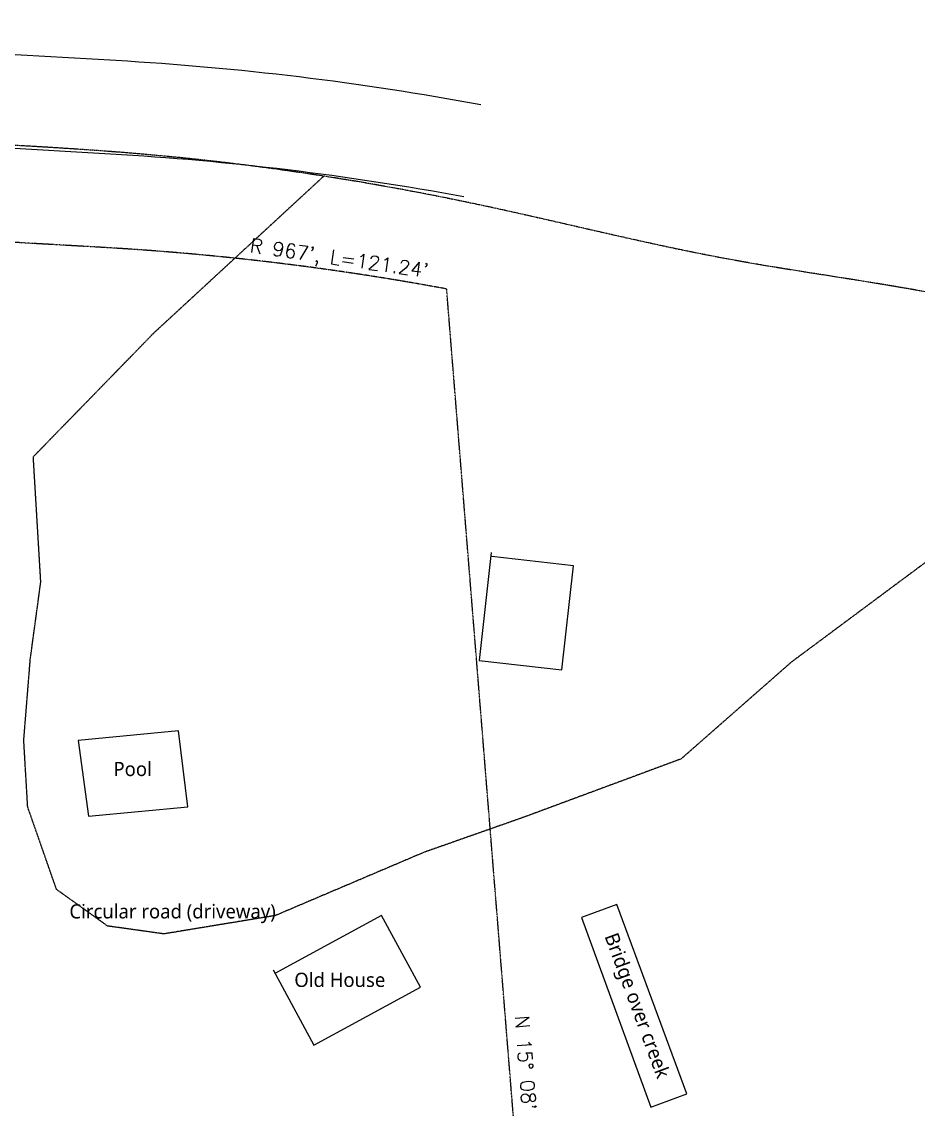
# Model space of a CAD drawing. Extents: x -13328 to 38686, y -10157 to 7853.
# Drawn here: x -6990 to -3201, y 2345 to 6943 of the extents above; entities that cross this region are included whole.
import ezdxf

# ---------------------------------------------------------------- set-up
doc = ezdxf.new("R2010")
doc.units = 0
doc.header["$LTSCALE"] = 1.5
doc.header["$MEASUREMENT"] = 0
for name, pattern in [('CENTER2', [1.125, 0.75, -0.125, 0.125, -0.125]), ('CONTINOUS', [0]), ('PHANTOM2', [1.25, 0.625, -0.125, 0.125, -0.125, 0.125, -0.125])]:
    doc.linetypes.add(name, pattern=pattern)
doc.layers.get('DEFPOINTS').update_dxf_attribs({"color": 11})
for name, color, linetype in [('00SURVEY$0$PLTEXT', 2, 'Continuous'), ('C-PROP-LINE', 7, 'PHANTOM2'), ('Outline', 6, 'CONTINOUS'), ('TEXT9', 9, 'Continuous')]:
    doc.layers.add(name, color=color, linetype=linetype)
doc.styles.add('00SURVEY$0$PROPLINE', font='simplex.shx')
doc.styles.add('LUCIDA', font='l_10646.ttf')

# ---------------------------------------------------------------- blocks, each defined once
blk = doc.blocks.new('PROPERTY BOUNDARY W RD CURVES')
at = {"layer": 'C-PROP-LINE'}
for p, q in [((3511.5, 5830.2), (642.9, 5822.4)), ((5775, 0), (4963.2, 5742.1))]:
    blk.add_line(p, q, dxfattribs=at)
blk.add_arc((3536, -5773.8), 11604, 82.93534, 90.12094, dxfattribs=at)
at = {"layer": 'DEFPOINTS'}
for radius in [12396, 12000]:
    blk.add_arc((3536, -5773.8), radius, 82.93534, 90.12094, dxfattribs=at)
at = {"layer": '00SURVEY$0$PLTEXT', "transparency": 33554687, "char_height": 60, "width": 1863.407, "attachment_point": 2, "style": '00SURVEY$0$PROPLINE'}
for s, insert, rotation in [("R 967', L=121.24'", (4504.8, 5875.8), 355.2876), ('N 15%%D 08\' 30" W   483.37\'', (5572.7, 2143.4), 278.0067)]:
    blk.add_mtext(s, dxfattribs=dict(at, insert=insert, rotation=rotation))

msp = doc.modelspace()

# ---------------------------------------------------------------- linework, layer by layer
at = {"layer": 'DEFPOINTS'}
for p, q in [((-6592.5875, 6778.7803), (-9456.4843, 6942.9792)), ((-6615.2546, 6383.4296), (-9479.1513, 6547.6285))]:
    msp.add_line(p, q, dxfattribs=at)
at = {"layer": 'Outline', "linetype": 'CENTER2', "ltscale": 2}
msp.add_lwpolyline([(-2311.8952, 5579.5113), (-3131.6732, 4685.6443), (-3738.0967, 4234.5726), (-4203.4913, 3825.7888), (-4863.9354, 3580.8437), (-5289.4124, 3431.1011), (-5918.5101, 3163.4606), (-6389.09, 3085.9912), (-6627.148, 3119.1924), (-6843.0611, 3274.1313), (-6964.8583, 3622.7439), (-6981.467, 3904.9541), (-6953.7857, 4248.0331), (-6909.496, 4574.5116), (-6941.1525, 5103.7133), (-6431.1767, 5627.5994), (-5713.4745, 6290.085)], dxfattribs=at)
at = {"layer": 'Outline'}
for points in [[(-5006.0614, 4699.3031), (-5057.2829, 4242.2574), (-4707.4867, 4203.0554), (-4658.1821, 4642.997), (-5003.8288, 4681.734)], [(-4624.4434, 3154.9334), (-4331.3067, 2353.0111), (-4178.7833, 2409.2883), (-4474.1951, 3209.9182), (-4624.4434, 3154.9334)], [(-5927.8262, 2933.9677), (-5755.3506, 2616.121), (-5305.1656, 2860.4084), (-5469.5026, 3163.2568), (-5919.6875, 2918.9694)]]:
    msp.add_lwpolyline(points, dxfattribs=at)
msp.add_lwpolyline([(-6752.206, 3903.1049), (-6708.0013, 3583.6362), (-6287.7574, 3623.96), (-6327.3064, 3944.4327)], close=True, dxfattribs=at)
at = {"layer": 'Outline', "linetype": 'CENTER2', "ltscale": 5}
msp.add_spline([(2834.0147, 4904.4358), (1672.8457, 4711.002), (1030.6841, 4658.2474), (379.7257, 4702.2096), (-438.3706, 4895.6433), (-1414.8081, 5212.1713), (-2268.0913, 5563.8691), (-3033.4072, 5774.8877), (-4018.6416, 5941.9441), (-5054.4276, 6168.3403), (-6292.7122, 6365.244), (-8316.074, 6480.9445), (-9479.1513, 6547.6285), (-10688.259, 6521.7741), (-11513.2072, 6491.825), (-13328.0487, 6447.6432)], degree=3, dxfattribs=at)

# ---------------------------------------------------------------- block references
at = {"layer": 'C-PROP-LINE', "rotation": 356.5629906977373}
msp.add_blockref('PROPERTY BOUNDARY W RD CURVES', (-10492.6324, 378.8783), dxfattribs=at)

# ---------------------------------------------------------------- texts
at = {"layer": 'TEXT9', "char_height": 60, "attachment_point": 1, "style": 'LUCIDA'}
for s, insert in [('\\pxqc;Pool', (-6961.5452, 3813.3761)), ('\\pxqc;Circular road (driveway)', (-6792.6979, 3211.3979)), ('\\pxqc;Old House', (-6085.803, 2921.7026))]:
    msp.add_mtext_dynamic_manual_height_columns(s, width=880.268011, gutter_width=1123084400416.28, heights=[394.7769], dxfattribs=dict(at, insert=insert))
at = {"layer": 'TEXT9', "insert": (-4511.6947, 3206.7167), "char_height": 60, "attachment_point": 1, "rotation": 290.2527632, "style": 'LUCIDA'}
msp.add_mtext_dynamic_manual_height_columns('\\pxqc;Bridge over creek', width=880.268011, gutter_width=1123084400416.28, heights=[394.7769], dxfattribs=at)

doc.saveas('drawing.dxf')
